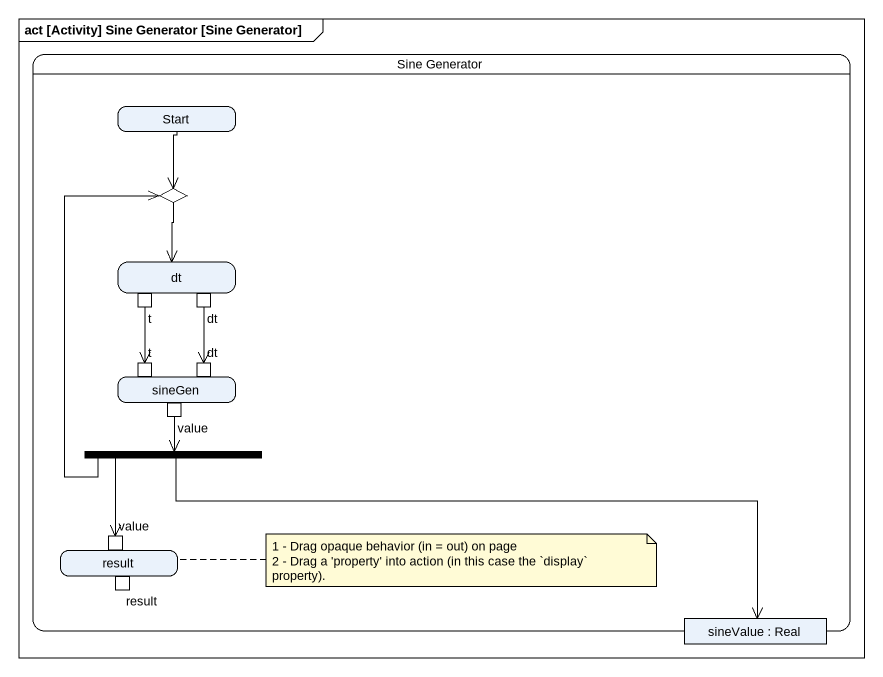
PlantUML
@startuml
mainframe act [Activity] Sine Generator [Sine Generator]
hide empty description
state "Sine Generator" as Sine_Generator {
  state "Start" as Start_
  state choice1 <<choice>>
  state dt {
    state t <<outputPin>>
    state "dt" as dt_2 <<outputPin>>
  }
  state sineGen {
    state "t" as t_2 <<inputPin>>
    state "dt" as dt_3 <<inputPin>>
    state value <<outputPin>>
  }
  state fork1 <<fork>>
  state result {
    state "value" as value_2 <<inputPin>>
    state "result" as result_2 <<outputPin>>
  }
  state "sineValue : Real" as sineValue <<object>>
}
Start_ --> choice1
choice1 --> dt
t --> t_2
dt_2 --> dt_3
value --> fork1
fork1 -up-> choice1
fork1 --> value_2
fork1 -right-> sineValue
note right of result
  1 - Drag opaque behavior (in = out) on page
  2 - Drag a 'property' into action (in this case the `display` property).
end note
@enduml
